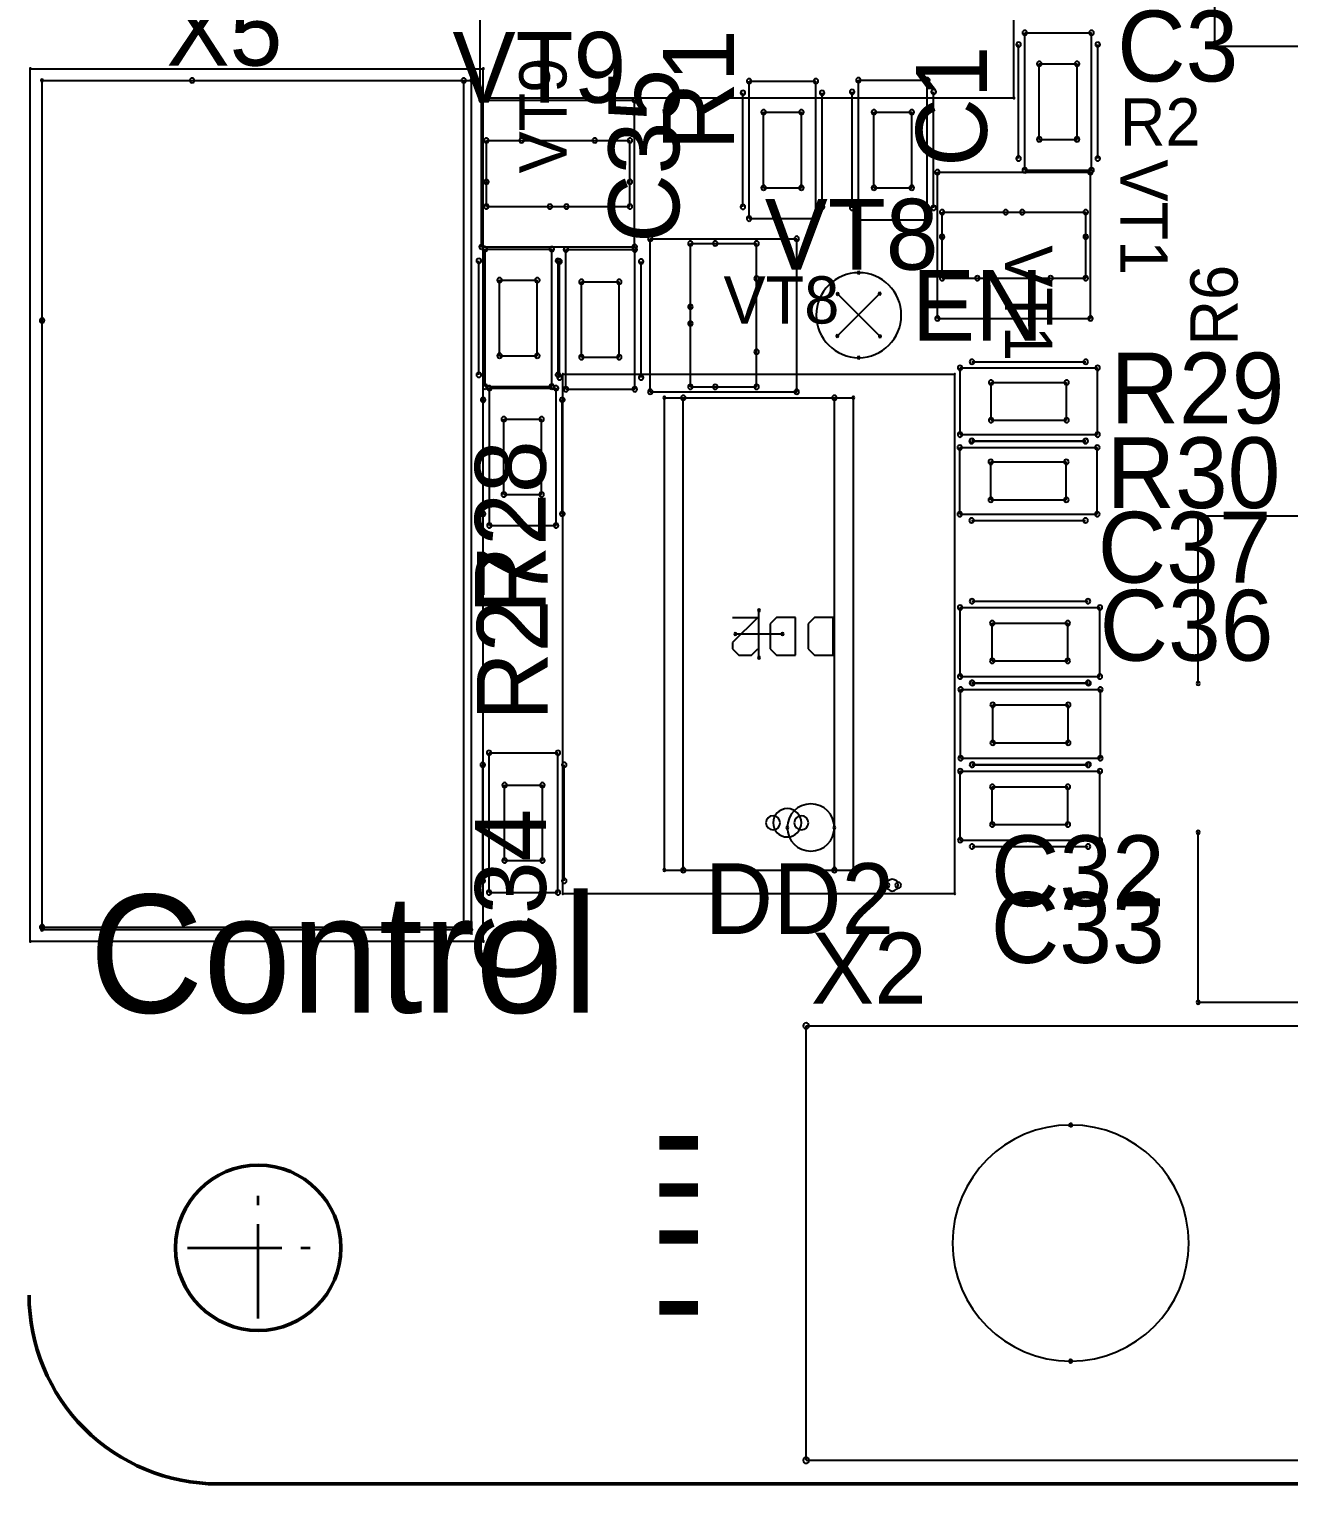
# Model space of a CAD drawing. Extents: x 23089 to 26449, y -1278 to -524.
# Drawn here: x 26041.8 to 26108.5, y -1197.1 to -1120.1 of the extents above; entities that cross this region are included whole.
import ezdxf

# ---------------------------------------------------------------- set-up
doc = ezdxf.new("R2010")
doc.units = 0
doc.header["$MEASUREMENT"] = 0
doc.linetypes.add('CNTR_ECKD_1', pattern=[7.5, 5, -1, 0.5, -1])
doc.layers.get('0').update_dxf_attribs({"linetype": 'CONTINUOUS', "lineweight": 50})
doc.layers.add('CENTER', color=2, linetype='CNTR_ECKD_1', lineweight=35)
for name, color, linetype in [('Mechanical1', 6, 'CONTINUOUS'), ('Mechanical13', 56, 'CONTINUOUS'), ('Mechanical15', 56, 'CONTINUOUS'), ('Mechanical3', 76, 'CONTINUOUS'), ('Mechanical5', 56, 'CONTINUOUS'), ('TopOverlay', 2, 'CONTINUOUS')]:
    doc.layers.add(name, color=color, linetype=linetype)
doc.styles.get("Standard").update_dxf_attribs({"font": 'ec5cdwin.shx'})

msp = doc.modelspace()

# ---------------------------------------------------------------- linework, layer by layer
msp.add_line((26176.819, -1197.116), (26051.819, -1197.116))
msp.add_circle((26053.946, -1184.616), 4.375)
msp.add_arc((26051.819, -1187.116), 10, 180, 270.00091)
at = {"layer": 'CENTER'}
for p, q in [((26053.946, -1188.366), (26053.946, -1180.866)), ((26050.196, -1184.616), (26057.696, -1184.616))]:
    msp.add_line(p, q, dxfattribs=at)
at = {"layer": 'Mechanical1'}
for p, q in [((26084.591, -1136.347), (26086.841, -1134.097)), ((26084.609, -1134.116), (26086.859, -1136.366)), ((26079.052, -1151.241), (26080.385, -1151.241)), ((26080.385, -1151.241), (26079.052, -1152.574)), ((26081.385, -1151.241), (26081.051, -1151.574)), ((26082.384, -1151.241), (26081.385, -1151.241)), ((26082.384, -1153.24), (26082.384, -1151.241)), ((26083.384, -1151.241), (26083.051, -1151.574)), ((26084.384, -1151.241), (26083.384, -1151.241)), ((26084.384, -1153.24), (26084.384, -1151.241)), ((26081.051, -1151.574), (26081.051, -1152.907)), ((26083.051, -1151.574), (26083.051, -1152.907)), ((26079.052, -1152.574), (26079.052, -1152.907)), ((26079.052, -1152.907), (26079.385, -1153.24)), ((26080.052, -1153.24), (26080.385, -1152.907)), ((26081.051, -1152.907), (26081.385, -1153.24)), ((26083.051, -1152.907), (26083.384, -1153.24)), ((26079.385, -1153.24), (26080.052, -1153.24)), ((26081.385, -1153.24), (26082.384, -1153.24)), ((26083.384, -1153.24), (26084.384, -1153.24))]:
    msp.add_line(p, q, dxfattribs=at)
for centre, radius, start, end in [((26085.734, -1132.991), 0.0625, 90, 270), ((26085.734, -1132.991), 0.0625, 270, 90), ((26085.734, -1135.241), 2.25, 90, 270), ((26085.734, -1135.241), 2.25, 270, 90), ((26084.609, -1134.116), 0.0625, 90, 270), ((26084.609, -1134.116), 0.0625, 270, 90), ((26086.841, -1134.097), 0.0625, 90, 270), ((26086.841, -1134.097), 0.0625, 270, 90), ((26084.591, -1136.347), 0.0625, 90, 270), ((26084.591, -1136.347), 0.0625, 270, 90), ((26086.859, -1136.366), 0.0625, 90, 270), ((26086.859, -1136.366), 0.0625, 270, 90), ((26085.734, -1137.491), 0.0625, 90, 270), ((26085.734, -1137.491), 0.0625, 270, 90)]:
    msp.add_arc(centre, radius, start, end, dxfattribs=at)
at = {"layer": 'Mechanical13'}
for p, q in [((26042.509, -1122.816), (26065.234, -1122.816)), ((26042.509, -1167.766), (26042.509, -1122.816)), ((26065.234, -1167.766), (26065.234, -1122.816)), ((26075.446, -1164.616), (26075.446, -1139.616)), ((26075.446, -1139.616), (26085.446, -1139.616)), ((26085.446, -1164.616), (26085.446, -1139.616)), ((26075.446, -1164.616), (26085.446, -1164.616)), ((26042.509, -1167.766), (26065.234, -1167.766))]:
    msp.add_line(p, q, dxfattribs=at)
for centre, radius, start, end in [((26042.509, -1122.816), 0.0625, 90, 270), ((26042.509, -1122.816), 0.0625, 90, 270), ((26042.509, -1122.816), 0.0625, 270, 90), ((26042.509, -1122.816), 0.0625, 270, 90), ((26065.234, -1122.816), 0.0625, 90, 270), ((26065.234, -1122.816), 0.0625, 90, 270), ((26065.234, -1122.816), 0.0625, 270, 90), ((26065.234, -1122.816), 0.0625, 270, 90), ((26075.446, -1139.616), 0.0625, 0, 180), ((26075.446, -1139.616), 0.0625, 0, 180), ((26075.446, -1139.616), 0.0625, 180, 0), ((26075.446, -1139.616), 0.0625, 180, 0), ((26085.446, -1139.616), 0.0625, 0, 180), ((26085.446, -1139.616), 0.0625, 0, 180), ((26085.446, -1139.616), 0.0625, 180, 0), ((26085.446, -1139.616), 0.0625, 180, 0), ((26083.196, -1162.366), 1.25, 0, 180), ((26081.946, -1162.366), 0.0625, 0, 180), ((26081.946, -1162.366), 0.0625, 180, 0), ((26083.196, -1162.366), 1.25, 180, 0), ((26084.446, -1162.366), 0.0625, 0, 180), ((26084.446, -1162.366), 0.0625, 180, 0), ((26075.446, -1164.616), 0.0625, 0, 180), ((26075.446, -1164.616), 0.0625, 0, 180), ((26075.446, -1164.616), 0.0625, 180, 0), ((26075.446, -1164.616), 0.0625, 180, 0), ((26085.446, -1164.616), 0.0625, 0, 180), ((26085.446, -1164.616), 0.0625, 0, 180), ((26085.446, -1164.616), 0.0625, 180, 0), ((26085.446, -1164.616), 0.0625, 180, 0), ((26042.509, -1167.766), 0.0625, 90, 270), ((26042.509, -1167.766), 0.0625, 90, 270), ((26042.509, -1167.766), 0.0625, 270, 90), ((26042.509, -1167.766), 0.0625, 270, 90), ((26065.234, -1167.766), 0.0625, 90, 270), ((26065.234, -1167.766), 0.0625, 90, 270), ((26065.234, -1167.766), 0.0625, 270, 90), ((26065.234, -1167.766), 0.0625, 270, 90)]:
    msp.add_arc(centre, radius, start, end, dxfattribs=at)
at = {"layer": 'Mechanical15'}
for p, q in [((26065.696, -1123.741), (26065.696, -1095.491)), ((26093.946, -1123.741), (26093.946, -1095.491)), ((26041.884, -1122.191), (26065.859, -1122.191)), ((26041.884, -1168.391), (26041.884, -1122.191)), ((26065.859, -1168.391), (26065.859, -1122.191)), ((26065.696, -1123.741), (26093.946, -1123.741)), ((26070.071, -1165.866), (26070.071, -1138.366)), ((26070.071, -1138.366), (26090.821, -1138.366)), ((26090.821, -1165.866), (26090.821, -1138.366)), ((26080.446, -1153.366), (26080.446, -1150.866)), ((26079.196, -1152.116), (26081.696, -1152.116)), ((26070.071, -1165.866), (26090.821, -1165.866)), ((26041.884, -1168.391), (26065.859, -1168.391))]:
    msp.add_line(p, q, dxfattribs=at)
for centre, radius, start, end in [((26041.884, -1122.191), 0.0312, 90, 270), ((26041.884, -1122.191), 0.0312, 90, 270), ((26041.884, -1122.191), 0.0312, 270, 90), ((26041.884, -1122.191), 0.0312, 270, 90), ((26065.859, -1122.191), 0.0312, 90, 270), ((26065.859, -1122.191), 0.0312, 90, 270), ((26065.859, -1122.191), 0.0312, 270, 90), ((26065.859, -1122.191), 0.0312, 270, 90), ((26065.696, -1123.741), 0.0312, 0, 180), ((26065.696, -1123.741), 0.0312, 0, 180), ((26093.946, -1123.741), 0.0312, 0, 180), ((26093.946, -1123.741), 0.0312, 0, 180), ((26065.696, -1123.741), 0.0312, 180, 0), ((26065.696, -1123.741), 0.0312, 180, 0), ((26093.946, -1123.741), 0.0312, 180, 0), ((26093.946, -1123.741), 0.0312, 180, 0), ((26070.071, -1138.366), 0.0312, 0, 180), ((26070.071, -1138.366), 0.0312, 0, 180), ((26090.821, -1138.366), 0.0312, 0, 180), ((26090.821, -1138.366), 0.0312, 0, 180), ((26070.071, -1138.366), 0.0312, 180, 0), ((26070.071, -1138.366), 0.0312, 180, 0), ((26090.821, -1138.366), 0.0312, 180, 0), ((26090.821, -1138.366), 0.0312, 180, 0), ((26080.446, -1150.866), 0.0625, 0, 180), ((26080.446, -1150.866), 0.0625, 180, 0), ((26079.196, -1152.116), 0.0625, 0, 180), ((26079.196, -1152.116), 0.0625, 180, 0), ((26081.696, -1152.116), 0.0625, 0, 180), ((26081.696, -1152.116), 0.0625, 180, 0), ((26080.446, -1153.366), 0.0625, 0, 180), ((26080.446, -1153.366), 0.0625, 180, 0), ((26070.071, -1165.866), 0.0312, 0, 180), ((26070.071, -1165.866), 0.0312, 0, 180), ((26070.071, -1165.866), 0.0312, 180, 0), ((26070.071, -1165.866), 0.0312, 180, 0), ((26090.821, -1165.866), 0.0312, 0, 180), ((26090.821, -1165.866), 0.0312, 0, 180), ((26090.821, -1165.866), 0.0312, 180, 0), ((26090.821, -1165.866), 0.0312, 180, 0), ((26041.884, -1168.391), 0.0312, 90, 270), ((26041.884, -1168.391), 0.0312, 90, 270), ((26041.884, -1168.391), 0.0312, 270, 90), ((26041.884, -1168.391), 0.0312, 270, 90), ((26065.859, -1168.391), 0.0312, 90, 270), ((26065.859, -1168.391), 0.0312, 90, 270), ((26065.859, -1168.391), 0.0312, 270, 90), ((26065.859, -1168.391), 0.0312, 270, 90)]:
    msp.add_arc(centre, radius, start, end, dxfattribs=at)
at = {"layer": 'Mechanical3'}
for p, q in [((26095.286, -1125.932), (26095.286, -1121.932)), ((26095.286, -1121.932), (26097.286, -1121.932)), ((26097.286, -1125.932), (26097.286, -1121.932)), ((26080.696, -1128.491), (26080.696, -1124.491)), ((26080.696, -1124.491), (26082.696, -1124.491)), ((26082.696, -1128.491), (26082.696, -1124.491)), ((26086.538, -1124.491), (26088.538, -1124.491)), ((26086.538, -1128.491), (26086.538, -1124.491)), ((26088.538, -1128.491), (26088.538, -1124.491)), ((26066.021, -1129.491), (26066.021, -1125.991)), ((26066.021, -1125.991), (26073.621, -1125.991)), ((26073.621, -1129.491), (26073.621, -1125.991)), ((26095.286, -1125.932), (26097.286, -1125.932)), ((26080.696, -1128.491), (26082.696, -1128.491)), ((26086.538, -1128.491), (26088.538, -1128.491)), ((26066.021, -1129.491), (26073.621, -1129.491)), ((26090.146, -1133.288), (26090.146, -1129.788)), ((26090.146, -1129.788), (26097.746, -1129.788)), ((26097.746, -1133.288), (26097.746, -1129.788)), ((26076.821, -1131.441), (26080.321, -1131.441)), ((26076.821, -1139.041), (26076.821, -1131.441)), ((26080.321, -1139.041), (26080.321, -1131.441)), ((26066.718, -1137.386), (26066.718, -1133.386)), ((26066.718, -1133.386), (26068.718, -1133.386)), ((26068.718, -1137.386), (26068.718, -1133.386)), ((26071.053, -1133.469), (26073.053, -1133.469)), ((26071.053, -1137.469), (26071.053, -1133.469)), ((26073.053, -1137.469), (26073.053, -1133.469)), ((26090.146, -1133.288), (26097.746, -1133.288)), ((26066.718, -1137.386), (26068.718, -1137.386)), ((26071.053, -1137.469), (26073.053, -1137.469)), ((26076.821, -1139.041), (26080.321, -1139.041)), ((26092.735, -1140.802), (26092.735, -1138.802)), ((26092.735, -1138.802), (26096.735, -1138.802)), ((26096.735, -1140.802), (26096.735, -1138.802)), ((26066.946, -1144.741), (26066.946, -1140.741)), ((26066.946, -1140.741), (26068.946, -1140.741)), ((26068.946, -1144.741), (26068.946, -1140.741)), ((26092.735, -1140.802), (26096.735, -1140.802)), ((26092.719, -1145.013), (26092.719, -1143.013)), ((26092.719, -1143.013), (26096.719, -1143.013)), ((26096.719, -1145.013), (26096.719, -1143.013)), ((26066.946, -1144.741), (26068.946, -1144.741)), ((26092.719, -1145.013), (26096.719, -1145.013)), ((26092.795, -1151.547), (26096.795, -1151.547)), ((26092.795, -1153.547), (26092.795, -1151.547)), ((26096.795, -1153.547), (26096.795, -1151.547)), ((26092.795, -1153.547), (26096.795, -1153.547)), ((26092.821, -1155.878), (26096.821, -1155.878)), ((26092.821, -1157.878), (26092.821, -1155.878)), ((26096.821, -1157.878), (26096.821, -1155.878)), ((26092.821, -1157.878), (26096.821, -1157.878)), ((26066.988, -1160.116), (26068.988, -1160.116)), ((26066.988, -1164.116), (26066.988, -1160.116)), ((26068.988, -1164.116), (26068.988, -1160.116)), ((26092.8, -1162.211), (26092.8, -1160.211)), ((26092.8, -1160.211), (26096.8, -1160.211)), ((26096.8, -1162.211), (26096.8, -1160.211)), ((26092.8, -1162.211), (26096.8, -1162.211)), ((26066.988, -1164.116), (26068.988, -1164.116))]:
    msp.add_line(p, q, dxfattribs=at)
for centre, start, end in [((26095.286, -1121.932), 90, 270), ((26095.286, -1121.932), 90, 270), ((26095.286, -1121.932), 270, 90), ((26095.286, -1121.932), 270, 90), ((26097.286, -1121.932), 90, 270), ((26097.286, -1121.932), 90, 270), ((26097.286, -1121.932), 270, 90), ((26097.286, -1121.932), 270, 90), ((26080.696, -1124.491), 90, 270), ((26080.696, -1124.491), 90, 270), ((26080.696, -1124.491), 270, 90), ((26080.696, -1124.491), 270, 90), ((26082.696, -1124.491), 90, 270), ((26082.696, -1124.491), 90, 270), ((26082.696, -1124.491), 270, 90), ((26082.696, -1124.491), 270, 90), ((26086.538, -1124.491), 90, 270), ((26086.538, -1124.491), 90, 270), ((26086.538, -1124.491), 270, 90), ((26086.538, -1124.491), 270, 90), ((26088.538, -1124.491), 90, 270), ((26088.538, -1124.491), 90, 270), ((26088.538, -1124.491), 270, 90), ((26088.538, -1124.491), 270, 90), ((26066.021, -1125.991), 90, 270), ((26066.021, -1125.991), 90, 270), ((26066.021, -1125.991), 270, 90), ((26066.021, -1125.991), 270, 90), ((26073.621, -1125.991), 90, 270), ((26073.621, -1125.991), 90, 270), ((26073.621, -1125.991), 270, 90), ((26073.621, -1125.991), 270, 90), ((26095.286, -1125.932), 90, 270), ((26095.286, -1125.932), 90, 270), ((26095.286, -1125.932), 270, 90), ((26095.286, -1125.932), 270, 90), ((26097.286, -1125.932), 90, 270), ((26097.286, -1125.932), 90, 270), ((26097.286, -1125.932), 270, 90), ((26097.286, -1125.932), 270, 90), ((26080.696, -1128.491), 90, 270), ((26080.696, -1128.491), 90, 270), ((26080.696, -1128.491), 270, 90), ((26080.696, -1128.491), 270, 90), ((26082.696, -1128.491), 90, 270), ((26082.696, -1128.491), 90, 270), ((26082.696, -1128.491), 270, 90), ((26082.696, -1128.491), 270, 90), ((26086.538, -1128.491), 90, 270), ((26086.538, -1128.491), 90, 270), ((26086.538, -1128.491), 270, 90), ((26086.538, -1128.491), 270, 90), ((26088.538, -1128.491), 90, 270), ((26088.538, -1128.491), 90, 270), ((26088.538, -1128.491), 270, 90), ((26088.538, -1128.491), 270, 90), ((26066.021, -1129.491), 90, 270), ((26066.021, -1129.491), 90, 270), ((26066.021, -1129.491), 270, 90), ((26066.021, -1129.491), 270, 90), ((26073.621, -1129.491), 90, 270), ((26073.621, -1129.491), 90, 270), ((26073.621, -1129.491), 270, 90), ((26073.621, -1129.491), 270, 90), ((26090.146, -1129.788), 90, 270), ((26090.146, -1129.788), 90, 270), ((26090.146, -1129.788), 270, 90), ((26090.146, -1129.788), 270, 90), ((26097.746, -1129.788), 90, 270), ((26097.746, -1129.788), 90, 270), ((26097.746, -1129.788), 270, 90), ((26097.746, -1129.788), 270, 90), ((26076.821, -1131.441), 0, 180), ((26076.821, -1131.441), 0, 180), ((26080.321, -1131.441), 0, 180), ((26080.321, -1131.441), 0, 180), ((26076.821, -1131.441), 180, 0), ((26076.821, -1131.441), 180, 0), ((26080.321, -1131.441), 180, 0), ((26080.321, -1131.441), 180, 0), ((26066.718, -1133.386), 90, 270), ((26066.718, -1133.386), 90, 270), ((26066.718, -1133.386), 270, 90), ((26066.718, -1133.386), 270, 90), ((26068.718, -1133.386), 90, 270), ((26068.718, -1133.386), 90, 270), ((26068.718, -1133.386), 270, 90), ((26068.718, -1133.386), 270, 90), ((26071.053, -1133.469), 90, 270), ((26071.053, -1133.469), 90, 270), ((26071.053, -1133.469), 270, 90), ((26071.053, -1133.469), 270, 90), ((26073.053, -1133.469), 90, 270), ((26073.053, -1133.469), 90, 270), ((26073.053, -1133.469), 270, 90), ((26073.053, -1133.469), 270, 90), ((26090.146, -1133.288), 90, 270), ((26090.146, -1133.288), 90, 270), ((26090.146, -1133.288), 270, 90), ((26090.146, -1133.288), 270, 90), ((26097.746, -1133.288), 90, 270), ((26097.746, -1133.288), 90, 270), ((26097.746, -1133.288), 270, 90), ((26097.746, -1133.288), 270, 90), ((26066.718, -1137.386), 90, 270), ((26066.718, -1137.386), 90, 270), ((26066.718, -1137.386), 270, 90), ((26066.718, -1137.386), 270, 90), ((26068.718, -1137.386), 90, 270), ((26068.718, -1137.386), 90, 270), ((26068.718, -1137.386), 270, 90), ((26068.718, -1137.386), 270, 90), ((26071.053, -1137.469), 90, 270), ((26071.053, -1137.469), 90, 270), ((26071.053, -1137.469), 270, 90), ((26071.053, -1137.469), 270, 90), ((26073.053, -1137.469), 90, 270), ((26073.053, -1137.469), 90, 270), ((26073.053, -1137.469), 270, 90), ((26073.053, -1137.469), 270, 90), ((26076.821, -1139.041), 0, 180), ((26076.821, -1139.041), 0, 180), ((26076.821, -1139.041), 180, 0), ((26076.821, -1139.041), 180, 0), ((26080.321, -1139.041), 0, 180), ((26080.321, -1139.041), 0, 180), ((26080.321, -1139.041), 180, 0), ((26080.321, -1139.041), 180, 0), ((26092.735, -1138.802), 0, 180), ((26092.735, -1138.802), 0, 180), ((26092.735, -1138.802), 180, 0), ((26092.735, -1138.802), 180, 0), ((26096.735, -1138.802), 0, 180), ((26096.735, -1138.802), 0, 180), ((26096.735, -1138.802), 180, 0), ((26096.735, -1138.802), 180, 0), ((26066.946, -1140.741), 90, 270), ((26066.946, -1140.741), 90, 270), ((26066.946, -1140.741), 270, 90), ((26066.946, -1140.741), 270, 90), ((26068.946, -1140.741), 90, 270), ((26068.946, -1140.741), 90, 270), ((26068.946, -1140.741), 270, 90), ((26068.946, -1140.741), 270, 90), ((26092.735, -1140.802), 0, 180), ((26092.735, -1140.802), 0, 180), ((26092.735, -1140.802), 180, 0), ((26092.735, -1140.802), 180, 0), ((26096.735, -1140.802), 0, 180), ((26096.735, -1140.802), 0, 180), ((26096.735, -1140.802), 180, 0), ((26096.735, -1140.802), 180, 0), ((26092.719, -1143.013), 0, 180), ((26092.719, -1143.013), 0, 180), ((26096.719, -1143.013), 0, 180), ((26096.719, -1143.013), 0, 180), ((26092.719, -1143.013), 180, 0), ((26092.719, -1143.013), 180, 0), ((26096.719, -1143.013), 180, 0), ((26096.719, -1143.013), 180, 0), ((26066.946, -1144.741), 90, 270), ((26066.946, -1144.741), 90, 270), ((26066.946, -1144.741), 270, 90), ((26066.946, -1144.741), 270, 90), ((26068.946, -1144.741), 90, 270), ((26068.946, -1144.741), 90, 270), ((26068.946, -1144.741), 270, 90), ((26068.946, -1144.741), 270, 90), ((26092.719, -1145.013), 0, 180), ((26092.719, -1145.013), 0, 180), ((26092.719, -1145.013), 180, 0), ((26092.719, -1145.013), 180, 0), ((26096.719, -1145.013), 0, 180), ((26096.719, -1145.013), 0, 180), ((26096.719, -1145.013), 180, 0), ((26096.719, -1145.013), 180, 0), ((26092.795, -1151.547), 0, 180), ((26092.795, -1151.547), 0, 180), ((26096.795, -1151.547), 0, 180), ((26096.795, -1151.547), 0, 180), ((26092.795, -1151.547), 180, 0), ((26092.795, -1151.547), 180, 0), ((26096.795, -1151.547), 180, 0), ((26096.795, -1151.547), 180, 0), ((26092.795, -1153.547), 0, 180), ((26092.795, -1153.547), 0, 180), ((26092.795, -1153.547), 180, 0), ((26092.795, -1153.547), 180, 0), ((26096.795, -1153.547), 0, 180), ((26096.795, -1153.547), 0, 180), ((26096.795, -1153.547), 180, 0), ((26096.795, -1153.547), 180, 0), ((26092.821, -1155.878), 0, 180), ((26092.821, -1155.878), 0, 180), ((26092.821, -1155.878), 180, 0), ((26092.821, -1155.878), 180, 0), ((26096.821, -1155.878), 0, 180), ((26096.821, -1155.878), 0, 180), ((26096.821, -1155.878), 180, 0), ((26096.821, -1155.878), 180, 0), ((26092.821, -1157.878), 0, 180), ((26092.821, -1157.878), 0, 180), ((26092.821, -1157.878), 180, 0), ((26092.821, -1157.878), 180, 0), ((26096.821, -1157.878), 0, 180), ((26096.821, -1157.878), 0, 180), ((26096.821, -1157.878), 180, 0), ((26096.821, -1157.878), 180, 0), ((26066.988, -1160.116), 90, 270), ((26066.988, -1160.116), 90, 270), ((26066.988, -1160.116), 270, 90), ((26066.988, -1160.116), 270, 90), ((26068.988, -1160.116), 90, 270), ((26068.988, -1160.116), 90, 270), ((26068.988, -1160.116), 270, 90), ((26068.988, -1160.116), 270, 90), ((26092.8, -1160.211), 0, 180), ((26092.8, -1160.211), 0, 180), ((26092.8, -1160.211), 180, 0), ((26092.8, -1160.211), 180, 0), ((26096.8, -1160.211), 0, 180), ((26096.8, -1160.211), 0, 180), ((26096.8, -1160.211), 180, 0), ((26096.8, -1160.211), 180, 0), ((26092.8, -1162.211), 0, 180), ((26092.8, -1162.211), 0, 180), ((26092.8, -1162.211), 180, 0), ((26092.8, -1162.211), 180, 0), ((26096.8, -1162.211), 0, 180), ((26096.8, -1162.211), 0, 180), ((26096.8, -1162.211), 180, 0), ((26096.8, -1162.211), 180, 0), ((26066.988, -1164.116), 90, 270), ((26066.988, -1164.116), 90, 270), ((26066.988, -1164.116), 270, 90), ((26066.988, -1164.116), 270, 90), ((26068.988, -1164.116), 90, 270), ((26068.988, -1164.116), 90, 270), ((26068.988, -1164.116), 270, 90), ((26068.988, -1164.116), 270, 90)]:
    msp.add_arc(centre, 0.125, start, end, dxfattribs=at)
at = {"layer": 'Mechanical5'}
for p, q in [((26104.571, -1120.998), (26104.571, -1108.233)), ((26094.521, -1127.572), (26094.521, -1120.292)), ((26094.521, -1120.292), (26098.051, -1120.292)), ((26098.051, -1127.572), (26098.051, -1120.292)), ((26104.571, -1120.998), (26114.321, -1120.998)), ((26079.931, -1130.131), (26079.931, -1122.851)), ((26079.931, -1122.851), (26083.461, -1122.851)), ((26083.461, -1130.131), (26083.461, -1122.851)), ((26085.715, -1122.793), (26089.361, -1122.793)), ((26085.715, -1130.188), (26085.715, -1122.793)), ((26089.361, -1130.188), (26089.361, -1122.793)), ((26065.771, -1131.616), (26065.771, -1123.866)), ((26065.771, -1123.866), (26073.871, -1123.866)), ((26073.871, -1131.616), (26073.871, -1123.866)), ((26094.521, -1127.572), (26098.051, -1127.572)), ((26089.896, -1135.413), (26089.896, -1127.663)), ((26089.896, -1127.663), (26097.996, -1127.663)), ((26097.996, -1135.413), (26097.996, -1127.663)), ((26079.931, -1130.131), (26083.461, -1130.131)), ((26085.715, -1130.188), (26089.361, -1130.188)), ((26074.696, -1131.191), (26082.446, -1131.191)), ((26074.696, -1139.291), (26074.696, -1131.191)), ((26082.446, -1139.291), (26082.446, -1131.191)), ((26065.771, -1131.616), (26073.871, -1131.616)), ((26065.953, -1139.026), (26065.953, -1131.746)), ((26065.953, -1131.746), (26069.484, -1131.746)), ((26069.484, -1139.026), (26069.484, -1131.746)), ((26070.23, -1131.771), (26073.876, -1131.771)), ((26070.23, -1139.167), (26070.23, -1131.771)), ((26073.876, -1139.167), (26073.876, -1131.771)), ((26089.896, -1135.413), (26097.996, -1135.413)), ((26091.095, -1141.567), (26091.095, -1138.037)), ((26091.095, -1138.037), (26098.375, -1138.037)), ((26098.375, -1141.567), (26098.375, -1138.037)), ((26065.953, -1139.026), (26069.484, -1139.026)), ((26066.181, -1146.381), (26066.181, -1139.101)), ((26066.181, -1139.101), (26069.711, -1139.101)), ((26069.711, -1146.381), (26069.711, -1139.101)), ((26070.23, -1139.167), (26073.876, -1139.167)), ((26074.696, -1139.291), (26082.446, -1139.291)), ((26091.095, -1141.567), (26098.375, -1141.567)), ((26091.079, -1145.778), (26091.079, -1142.248)), ((26091.079, -1142.248), (26098.359, -1142.248)), ((26098.359, -1145.778), (26098.359, -1142.248)), ((26091.079, -1145.778), (26098.359, -1145.778)), ((26066.181, -1146.381), (26069.711, -1146.381)), ((26091.098, -1150.724), (26098.493, -1150.724)), ((26091.098, -1154.37), (26091.098, -1150.724)), ((26098.493, -1154.37), (26098.493, -1150.724)), ((26091.098, -1154.37), (26098.493, -1154.37)), ((26091.123, -1155.055), (26098.519, -1155.055)), ((26091.123, -1158.701), (26091.123, -1155.055)), ((26098.519, -1158.701), (26098.519, -1155.055)), ((26066.165, -1158.418), (26069.81, -1158.418)), ((26066.165, -1165.813), (26066.165, -1158.418)), ((26069.81, -1165.813), (26069.81, -1158.418)), ((26091.123, -1158.701), (26098.519, -1158.701)), ((26091.102, -1163.033), (26091.102, -1159.388)), ((26091.102, -1159.388), (26098.498, -1159.388)), ((26098.498, -1163.033), (26098.498, -1159.388)), ((26091.102, -1163.033), (26098.498, -1163.033)), ((26066.165, -1165.813), (26069.81, -1165.813))]:
    msp.add_line(p, q, dxfattribs=at)
for centre, start, end in [((26094.521, -1120.292), 90, 270), ((26094.521, -1120.292), 90, 270), ((26094.521, -1120.292), 270, 90), ((26094.521, -1120.292), 270, 90), ((26098.051, -1120.292), 90, 270), ((26098.051, -1120.292), 90, 270), ((26098.051, -1120.292), 270, 90), ((26098.051, -1120.292), 270, 90), ((26104.571, -1120.998), 90, 270), ((26104.571, -1120.998), 90, 270), ((26104.571, -1120.998), 270, 90), ((26104.571, -1120.998), 270, 90), ((26079.931, -1122.851), 90, 270), ((26079.931, -1122.851), 90, 270), ((26079.931, -1122.851), 270, 90), ((26079.931, -1122.851), 270, 90), ((26083.461, -1122.851), 90, 270), ((26083.461, -1122.851), 90, 270), ((26083.461, -1122.851), 270, 90), ((26083.461, -1122.851), 270, 90), ((26085.715, -1122.793), 90, 270), ((26085.715, -1122.793), 90, 270), ((26085.715, -1122.793), 270, 90), ((26085.715, -1122.793), 270, 90), ((26089.361, -1122.793), 90, 270), ((26089.361, -1122.793), 90, 270), ((26089.361, -1122.793), 270, 90), ((26089.361, -1122.793), 270, 90), ((26065.771, -1123.866), 90, 270), ((26065.771, -1123.866), 90, 270), ((26065.771, -1123.866), 270, 90), ((26065.771, -1123.866), 270, 90), ((26073.871, -1123.866), 90, 270), ((26073.871, -1123.866), 90, 270), ((26073.871, -1123.866), 270, 90), ((26073.871, -1123.866), 270, 90), ((26089.896, -1127.663), 90, 270), ((26089.896, -1127.663), 90, 270), ((26089.896, -1127.663), 270, 90), ((26089.896, -1127.663), 270, 90), ((26094.521, -1127.572), 90, 270), ((26094.521, -1127.572), 90, 270), ((26094.521, -1127.572), 270, 90), ((26094.521, -1127.572), 270, 90), ((26097.996, -1127.663), 90, 270), ((26097.996, -1127.663), 90, 270), ((26098.051, -1127.572), 90, 270), ((26098.051, -1127.572), 90, 270), ((26097.996, -1127.663), 270, 90), ((26097.996, -1127.663), 270, 90), ((26098.051, -1127.572), 270, 90), ((26098.051, -1127.572), 270, 90), ((26079.931, -1130.131), 90, 270), ((26079.931, -1130.131), 90, 270), ((26079.931, -1130.131), 270, 90), ((26079.931, -1130.131), 270, 90), ((26083.461, -1130.131), 90, 270), ((26083.461, -1130.131), 90, 270), ((26083.461, -1130.131), 270, 90), ((26083.461, -1130.131), 270, 90), ((26085.715, -1130.188), 90, 270), ((26085.715, -1130.188), 90, 270), ((26085.715, -1130.188), 270, 90), ((26085.715, -1130.188), 270, 90), ((26089.361, -1130.188), 90, 270), ((26089.361, -1130.188), 90, 270), ((26089.361, -1130.188), 270, 90), ((26089.361, -1130.188), 270, 90), ((26074.696, -1131.191), 0, 180), ((26074.696, -1131.191), 0, 180), ((26074.696, -1131.191), 180, 0), ((26074.696, -1131.191), 180, 0), ((26082.446, -1131.191), 0, 180), ((26082.446, -1131.191), 0, 180), ((26082.446, -1131.191), 180, 0), ((26082.446, -1131.191), 180, 0), ((26065.771, -1131.616), 90, 270), ((26065.771, -1131.616), 90, 270), ((26065.771, -1131.616), 270, 90), ((26065.771, -1131.616), 270, 90), ((26065.953, -1131.746), 90, 270), ((26065.953, -1131.746), 90, 270), ((26065.953, -1131.746), 270, 90), ((26065.953, -1131.746), 270, 90), ((26069.484, -1131.746), 90, 270), ((26069.484, -1131.746), 90, 270), ((26069.484, -1131.746), 270, 90), ((26069.484, -1131.746), 270, 90), ((26070.23, -1131.771), 90, 270), ((26070.23, -1131.771), 90, 270), ((26070.23, -1131.771), 270, 90), ((26070.23, -1131.771), 270, 90), ((26073.871, -1131.616), 90, 270), ((26073.871, -1131.616), 90, 270), ((26073.876, -1131.771), 90, 270), ((26073.876, -1131.771), 90, 270), ((26073.871, -1131.616), 270, 90), ((26073.871, -1131.616), 270, 90), ((26073.876, -1131.771), 270, 90), ((26073.876, -1131.771), 270, 90), ((26089.896, -1135.413), 90, 270), ((26089.896, -1135.413), 90, 270), ((26089.896, -1135.413), 270, 90), ((26089.896, -1135.413), 270, 90), ((26097.996, -1135.413), 90, 270), ((26097.996, -1135.413), 90, 270), ((26097.996, -1135.413), 270, 90), ((26097.996, -1135.413), 270, 90), ((26091.095, -1138.037), 0, 180), ((26091.095, -1138.037), 0, 180), ((26091.095, -1138.037), 180, 0), ((26091.095, -1138.037), 180, 0), ((26098.375, -1138.037), 0, 180), ((26098.375, -1138.037), 0, 180), ((26098.375, -1138.037), 180, 0), ((26098.375, -1138.037), 180, 0), ((26065.953, -1139.026), 90, 270), ((26065.953, -1139.026), 90, 270), ((26065.953, -1139.026), 270, 90), ((26065.953, -1139.026), 270, 90), ((26066.181, -1139.101), 90, 270), ((26066.181, -1139.101), 90, 270), ((26066.181, -1139.101), 270, 90), ((26066.181, -1139.101), 270, 90), ((26069.484, -1139.026), 90, 270), ((26069.484, -1139.026), 90, 270), ((26069.484, -1139.026), 270, 90), ((26069.484, -1139.026), 270, 90), ((26069.711, -1139.101), 90, 270), ((26069.711, -1139.101), 90, 270), ((26069.711, -1139.101), 270, 90), ((26069.711, -1139.101), 270, 90), ((26070.23, -1139.167), 90, 270), ((26070.23, -1139.167), 90, 270), ((26070.23, -1139.167), 270, 90), ((26070.23, -1139.167), 270, 90), ((26073.876, -1139.167), 90, 270), ((26073.876, -1139.167), 90, 270), ((26073.876, -1139.167), 270, 90), ((26073.876, -1139.167), 270, 90), ((26074.696, -1139.291), 0, 180), ((26074.696, -1139.291), 0, 180), ((26074.696, -1139.291), 180, 0), ((26074.696, -1139.291), 180, 0), ((26082.446, -1139.291), 0, 180), ((26082.446, -1139.291), 0, 180), ((26082.446, -1139.291), 180, 0), ((26082.446, -1139.291), 180, 0), ((26091.079, -1142.248), 0, 180), ((26091.079, -1142.248), 0, 180), ((26091.095, -1141.567), 0, 180), ((26091.095, -1141.567), 0, 180), ((26091.095, -1141.567), 180, 0), ((26091.095, -1141.567), 180, 0), ((26098.359, -1142.248), 0, 180), ((26098.359, -1142.248), 0, 180), ((26098.375, -1141.567), 0, 180), ((26098.375, -1141.567), 0, 180), ((26098.375, -1141.567), 180, 0), ((26098.375, -1141.567), 180, 0), ((26091.079, -1142.248), 180, 0), ((26091.079, -1142.248), 180, 0), ((26098.359, -1142.248), 180, 0), ((26098.359, -1142.248), 180, 0), ((26091.079, -1145.778), 0, 180), ((26091.079, -1145.778), 0, 180), ((26091.079, -1145.778), 180, 0), ((26091.079, -1145.778), 180, 0), ((26098.359, -1145.778), 0, 180), ((26098.359, -1145.778), 0, 180), ((26098.359, -1145.778), 180, 0), ((26098.359, -1145.778), 180, 0), ((26066.181, -1146.381), 90, 270), ((26066.181, -1146.381), 90, 270), ((26066.181, -1146.381), 270, 90), ((26066.181, -1146.381), 270, 90), ((26069.711, -1146.381), 90, 270), ((26069.711, -1146.381), 90, 270), ((26069.711, -1146.381), 270, 90), ((26069.711, -1146.381), 270, 90), ((26091.098, -1150.724), 0, 180), ((26091.098, -1150.724), 0, 180), ((26098.493, -1150.724), 0, 180), ((26098.493, -1150.724), 0, 180), ((26091.098, -1150.724), 180, 0), ((26091.098, -1150.724), 180, 0), ((26098.493, -1150.724), 180, 0), ((26098.493, -1150.724), 180, 0), ((26091.098, -1154.37), 0, 180), ((26091.098, -1154.37), 0, 180), ((26091.098, -1154.37), 180, 0), ((26091.098, -1154.37), 180, 0), ((26098.493, -1154.37), 0, 180), ((26098.493, -1154.37), 0, 180), ((26098.493, -1154.37), 180, 0), ((26098.493, -1154.37), 180, 0), ((26091.123, -1155.055), 0, 180), ((26091.123, -1155.055), 0, 180), ((26091.123, -1155.055), 180, 0), ((26091.123, -1155.055), 180, 0), ((26098.519, -1155.055), 0, 180), ((26098.519, -1155.055), 0, 180), ((26098.519, -1155.055), 180, 0), ((26098.519, -1155.055), 180, 0), ((26066.165, -1158.418), 90, 270), ((26066.165, -1158.418), 90, 270), ((26066.165, -1158.418), 270, 90), ((26066.165, -1158.418), 270, 90), ((26069.81, -1158.418), 90, 270), ((26069.81, -1158.418), 90, 270), ((26069.81, -1158.418), 270, 90), ((26069.81, -1158.418), 270, 90), ((26091.123, -1158.701), 0, 180), ((26091.123, -1158.701), 0, 180), ((26091.123, -1158.701), 180, 0), ((26091.123, -1158.701), 180, 0), ((26098.519, -1158.701), 0, 180), ((26098.519, -1158.701), 0, 180), ((26098.519, -1158.701), 180, 0), ((26098.519, -1158.701), 180, 0), ((26091.102, -1159.388), 0, 180), ((26091.102, -1159.388), 0, 180), ((26091.102, -1159.388), 180, 0), ((26091.102, -1159.388), 180, 0), ((26098.498, -1159.388), 0, 180), ((26098.498, -1159.388), 0, 180), ((26098.498, -1159.388), 180, 0), ((26098.498, -1159.388), 180, 0), ((26091.102, -1163.033), 0, 180), ((26091.102, -1163.033), 0, 180), ((26098.498, -1163.033), 0, 180), ((26098.498, -1163.033), 0, 180), ((26091.102, -1163.033), 180, 0), ((26091.102, -1163.033), 180, 0), ((26098.498, -1163.033), 180, 0), ((26098.498, -1163.033), 180, 0), ((26066.165, -1165.813), 90, 270), ((26066.165, -1165.813), 90, 270), ((26066.165, -1165.813), 270, 90), ((26066.165, -1165.813), 270, 90), ((26069.81, -1165.813), 90, 270), ((26069.81, -1165.813), 90, 270), ((26069.81, -1165.813), 270, 90), ((26069.81, -1165.813), 270, 90)]:
    msp.add_arc(centre, 0.125, start, end, dxfattribs=at)
at = {"layer": 'TopOverlay'}
for p, q in [((26094.19, -1126.947), (26094.19, -1120.917)), ((26098.381, -1126.947), (26098.381, -1120.917)), ((26050.446, -1122.816), (26064.821, -1122.816)), ((26064.821, -1167.641), (26064.821, -1122.816)), ((26079.601, -1129.506), (26079.601, -1123.476)), ((26083.792, -1129.506), (26083.792, -1123.476)), ((26085.379, -1129.563), (26085.379, -1123.418)), ((26089.697, -1129.563), (26089.697, -1123.418)), ((26066.021, -1128.178), (26066.021, -1125.991)), ((26066.021, -1125.991), (26067.884, -1125.991)), ((26071.759, -1125.991), (26073.621, -1125.991)), ((26073.621, -1128.178), (26073.621, -1125.991)), ((26069.384, -1129.491), (26070.259, -1129.491)), ((26093.509, -1129.788), (26094.384, -1129.788)), ((26090.146, -1133.288), (26090.146, -1131.101)), ((26097.746, -1133.288), (26097.746, -1131.101)), ((26078.134, -1131.441), (26080.321, -1131.441)), ((26080.321, -1133.303), (26080.321, -1131.441)), ((26065.623, -1138.401), (26065.623, -1132.371)), ((26069.814, -1138.401), (26069.814, -1132.371)), ((26069.894, -1138.542), (26069.894, -1132.396)), ((26074.212, -1138.542), (26074.212, -1132.396)), ((26090.146, -1133.288), (26092.009, -1133.288)), ((26095.884, -1133.288), (26097.746, -1133.288)), ((26076.821, -1135.678), (26076.821, -1134.803)), ((26042.509, -1167.641), (26042.509, -1135.516)), ((26080.321, -1139.041), (26080.321, -1137.178)), ((26091.72, -1137.706), (26097.75, -1137.706)), ((26078.134, -1139.041), (26080.321, -1139.041)), ((26065.851, -1145.756), (26065.851, -1139.726)), ((26070.042, -1145.756), (26070.042, -1139.726)), ((26076.446, -1164.616), (26076.446, -1139.616)), ((26076.446, -1139.616), (26084.446, -1139.616)), ((26084.446, -1164.616), (26084.446, -1139.616)), ((26091.704, -1141.918), (26097.734, -1141.918)), ((26091.72, -1141.897), (26097.75, -1141.897)), ((26103.696, -1154.744), (26103.696, -1145.869)), ((26103.696, -1145.869), (26128.009, -1145.869)), ((26091.704, -1146.109), (26097.734, -1146.109)), ((26091.723, -1150.388), (26097.868, -1150.388)), ((26091.723, -1154.706), (26097.868, -1154.706)), ((26091.748, -1154.719), (26097.894, -1154.719)), ((26065.829, -1165.188), (26065.829, -1159.043)), ((26070.147, -1165.188), (26070.147, -1159.043)), ((26091.727, -1159.052), (26097.873, -1159.052)), ((26091.748, -1159.037), (26097.894, -1159.037)), ((26103.696, -1171.619), (26103.696, -1162.619)), ((26091.727, -1163.37), (26097.873, -1163.37)), ((26076.446, -1164.616), (26084.446, -1164.616)), ((26042.509, -1167.641), (26064.821, -1167.641)), ((26103.696, -1171.619), (26128.071, -1171.619)), ((26082.946, -1172.866), (26110.696, -1172.866)), ((26082.946, -1195.866), (26082.946, -1172.866)), ((26082.946, -1195.866), (26110.696, -1195.866))]:
    msp.add_line(p, q, dxfattribs=at)
for centre, radius, start, end in [((26094.19, -1120.917), 0.125, 90, 270), ((26094.19, -1120.917), 0.125, 270, 90), ((26098.381, -1120.917), 0.125, 90, 270), ((26098.381, -1120.917), 0.125, 270, 90), ((26050.446, -1122.816), 0.125, 90, 270), ((26050.446, -1122.816), 0.125, 270, 90), ((26064.821, -1122.816), 0.125, 90, 270), ((26064.821, -1122.816), 0.125, 90, 270), ((26064.821, -1122.816), 0.125, 270, 90), ((26064.821, -1122.816), 0.125, 270, 90), ((26079.601, -1123.476), 0.125, 90, 270), ((26079.601, -1123.476), 0.125, 270, 90), ((26083.792, -1123.476), 0.125, 90, 270), ((26083.792, -1123.476), 0.125, 270, 90), ((26085.379, -1123.418), 0.125, 90, 270), ((26085.379, -1123.418), 0.125, 270, 90), ((26089.697, -1123.418), 0.125, 90, 270), ((26089.697, -1123.418), 0.125, 270, 90), ((26066.021, -1125.991), 0.125, 90, 270), ((26066.021, -1125.991), 0.125, 90, 270), ((26066.021, -1125.991), 0.125, 270, 90), ((26066.021, -1125.991), 0.125, 270, 90), ((26067.884, -1125.991), 0.125, 90, 270), ((26067.884, -1125.991), 0.125, 270, 90), ((26071.759, -1125.991), 0.125, 90, 270), ((26071.759, -1125.991), 0.125, 270, 90), ((26073.621, -1125.991), 0.125, 90, 270), ((26073.621, -1125.991), 0.125, 90, 270), ((26073.621, -1125.991), 0.125, 270, 90), ((26073.621, -1125.991), 0.125, 270, 90), ((26094.19, -1126.947), 0.125, 90, 270), ((26094.19, -1126.947), 0.125, 270, 90), ((26098.381, -1126.947), 0.125, 90, 270), ((26098.381, -1126.947), 0.125, 270, 90), ((26066.021, -1128.178), 0.125, 90, 270), ((26066.021, -1128.178), 0.125, 270, 90), ((26073.621, -1128.178), 0.125, 90, 270), ((26073.621, -1128.178), 0.125, 270, 90), ((26069.384, -1129.491), 0.125, 90, 270), ((26069.384, -1129.491), 0.125, 270, 90), ((26070.259, -1129.491), 0.125, 90, 270), ((26070.259, -1129.491), 0.125, 270, 90), ((26079.601, -1129.506), 0.125, 90, 270), ((26079.601, -1129.506), 0.125, 270, 90), ((26083.792, -1129.506), 0.125, 90, 270), ((26083.792, -1129.506), 0.125, 270, 90), ((26085.379, -1129.563), 0.125, 90, 270), ((26085.379, -1129.563), 0.125, 270, 90), ((26089.697, -1129.563), 0.125, 90, 270), ((26089.697, -1129.563), 0.125, 270, 90), ((26093.509, -1129.788), 0.125, 90, 270), ((26093.509, -1129.788), 0.125, 270, 90), ((26094.384, -1129.788), 0.125, 90, 270), ((26094.384, -1129.788), 0.125, 270, 90), ((26078.134, -1131.441), 0.125, 0, 180), ((26080.321, -1131.441), 0.125, 0, 180), ((26080.321, -1131.441), 0.125, 0, 180), ((26090.146, -1131.101), 0.125, 90, 270), ((26090.146, -1131.101), 0.125, 270, 90), ((26097.746, -1131.101), 0.125, 90, 270), ((26097.746, -1131.101), 0.125, 270, 90), ((26078.134, -1131.441), 0.125, 180, 0), ((26080.321, -1131.441), 0.125, 180, 0), ((26080.321, -1131.441), 0.125, 180, 0), ((26065.623, -1132.371), 0.125, 90, 270), ((26065.623, -1132.371), 0.125, 270, 90), ((26069.814, -1132.371), 0.125, 90, 270), ((26069.894, -1132.396), 0.125, 90, 270), ((26069.814, -1132.371), 0.125, 270, 90), ((26069.894, -1132.396), 0.125, 270, 90), ((26074.212, -1132.396), 0.125, 90, 270), ((26074.212, -1132.396), 0.125, 270, 90), ((26085.734, -1132.991), 0.0625, 90, 270), ((26085.734, -1132.991), 0.0625, 270, 90), ((26080.321, -1133.303), 0.125, 0, 180), ((26080.321, -1133.303), 0.125, 180, 0), ((26085.734, -1135.241), 2.25, 90, 270), ((26085.734, -1135.241), 2.25, 270, 90), ((26090.146, -1133.288), 0.125, 90, 270), ((26090.146, -1133.288), 0.125, 90, 270), ((26090.146, -1133.288), 0.125, 270, 90), ((26090.146, -1133.288), 0.125, 270, 90), ((26092.009, -1133.288), 0.125, 90, 270), ((26092.009, -1133.288), 0.125, 270, 90), ((26095.884, -1133.288), 0.125, 90, 270), ((26095.884, -1133.288), 0.125, 270, 90), ((26097.746, -1133.288), 0.125, 90, 270), ((26097.746, -1133.288), 0.125, 90, 270), ((26097.746, -1133.288), 0.125, 270, 90), ((26097.746, -1133.288), 0.125, 270, 90), ((26076.821, -1134.803), 0.125, 0, 180), ((26076.821, -1134.803), 0.125, 180, 0), ((26042.509, -1135.516), 0.125, 90, 270), ((26042.509, -1135.516), 0.125, 270, 90), ((26076.821, -1135.678), 0.125, 0, 180), ((26076.821, -1135.678), 0.125, 180, 0), ((26080.321, -1137.178), 0.125, 0, 180), ((26080.321, -1137.178), 0.125, 180, 0), ((26085.734, -1137.491), 0.0625, 90, 270), ((26085.734, -1137.491), 0.0625, 270, 90), ((26091.72, -1137.706), 0.125, 0, 180), ((26097.75, -1137.706), 0.125, 0, 180), ((26065.623, -1138.401), 0.125, 90, 270), ((26065.623, -1138.401), 0.125, 270, 90), ((26069.814, -1138.401), 0.125, 90, 270), ((26069.814, -1138.401), 0.125, 270, 90), ((26091.72, -1137.706), 0.125, 180, 0), ((26097.75, -1137.706), 0.125, 180, 0), ((26069.894, -1138.542), 0.125, 90, 270), ((26069.894, -1138.542), 0.125, 270, 90), ((26074.212, -1138.542), 0.125, 90, 270), ((26074.212, -1138.542), 0.125, 270, 90), ((26078.134, -1139.041), 0.125, 0, 180), ((26078.134, -1139.041), 0.125, 180, 0), ((26080.321, -1139.041), 0.125, 0, 180), ((26080.321, -1139.041), 0.125, 0, 180), ((26080.321, -1139.041), 0.125, 180, 0), ((26080.321, -1139.041), 0.125, 180, 0), ((26065.851, -1139.726), 0.125, 90, 270), ((26065.851, -1139.726), 0.125, 270, 90), ((26070.042, -1139.726), 0.125, 90, 270), ((26070.042, -1139.726), 0.125, 270, 90), ((26076.446, -1139.616), 0.125, 0, 180), ((26076.446, -1139.616), 0.125, 0, 180), ((26076.446, -1139.616), 0.125, 180, 0), ((26076.446, -1139.616), 0.125, 180, 0), ((26084.446, -1139.616), 0.125, 0, 180), ((26084.446, -1139.616), 0.125, 0, 180), ((26084.446, -1139.616), 0.125, 180, 0), ((26084.446, -1139.616), 0.125, 180, 0), ((26091.704, -1141.918), 0.125, 0, 180), ((26091.704, -1141.918), 0.125, 180, 0), ((26091.72, -1141.897), 0.125, 0, 180), ((26091.72, -1141.897), 0.125, 180, 0), ((26097.734, -1141.918), 0.125, 0, 180), ((26097.734, -1141.918), 0.125, 180, 0), ((26097.75, -1141.897), 0.125, 0, 180), ((26097.75, -1141.897), 0.125, 180, 0), ((26065.851, -1145.756), 0.125, 90, 270), ((26065.851, -1145.756), 0.125, 270, 90), ((26070.042, -1145.756), 0.125, 90, 270), ((26070.042, -1145.756), 0.125, 270, 90), ((26091.704, -1146.109), 0.125, 0, 180), ((26097.734, -1146.109), 0.125, 0, 180), ((26103.696, -1145.869), 0.0938, 0, 180), ((26103.696, -1145.869), 0.0938, 0, 180), ((26103.696, -1145.869), 0.0938, 180, 0), ((26103.696, -1145.869), 0.0938, 180, 0), ((26091.704, -1146.109), 0.125, 180, 0), ((26097.734, -1146.109), 0.125, 180, 0), ((26091.723, -1150.388), 0.125, 0, 180), ((26091.723, -1150.388), 0.125, 180, 0), ((26097.868, -1150.388), 0.125, 0, 180), ((26097.868, -1150.388), 0.125, 180, 0), ((26091.723, -1154.706), 0.125, 0, 180), ((26091.723, -1154.706), 0.125, 180, 0), ((26091.748, -1154.719), 0.125, 0, 180), ((26091.748, -1154.719), 0.125, 180, 0), ((26097.868, -1154.706), 0.125, 0, 180), ((26097.868, -1154.706), 0.125, 180, 0), ((26097.894, -1154.719), 0.125, 0, 180), ((26097.894, -1154.719), 0.125, 180, 0), ((26103.696, -1154.744), 0.0938, 0, 180), ((26103.696, -1154.744), 0.0938, 180, 0), ((26065.829, -1159.043), 0.125, 90, 270), ((26065.829, -1159.043), 0.125, 270, 90), ((26070.147, -1159.043), 0.125, 90, 270), ((26070.147, -1159.043), 0.125, 270, 90), ((26091.727, -1159.052), 0.125, 0, 180), ((26091.727, -1159.052), 0.125, 180, 0), ((26091.748, -1159.037), 0.125, 0, 180), ((26091.748, -1159.037), 0.125, 180, 0), ((26097.873, -1159.052), 0.125, 0, 180), ((26097.873, -1159.052), 0.125, 180, 0), ((26097.894, -1159.037), 0.125, 0, 180), ((26097.894, -1159.037), 0.125, 180, 0), ((26081.946, -1162.116), 0.75, 0, 180), ((26081.196, -1162.116), 0.375, 0, 180), ((26081.196, -1162.116), 0.375, 180, 0), ((26081.946, -1162.116), 0.75, 180, 0), ((26082.696, -1162.116), 0.375, 0, 180), ((26082.696, -1162.116), 0.375, 180, 0), ((26103.696, -1162.619), 0.0938, 0, 180), ((26103.696, -1162.619), 0.0938, 180, 0), ((26091.727, -1163.37), 0.125, 0, 180), ((26091.727, -1163.37), 0.125, 180, 0), ((26097.873, -1163.37), 0.125, 0, 180), ((26097.873, -1163.37), 0.125, 180, 0), ((26076.446, -1164.616), 0.125, 0, 180), ((26076.446, -1164.616), 0.125, 0, 180), ((26084.446, -1164.616), 0.125, 0, 180), ((26084.446, -1164.616), 0.125, 0, 180), ((26065.829, -1165.188), 0.125, 90, 270), ((26065.829, -1165.188), 0.125, 270, 90), ((26070.147, -1165.188), 0.125, 90, 270), ((26070.147, -1165.188), 0.125, 270, 90), ((26076.446, -1164.616), 0.125, 180, 0), ((26076.446, -1164.616), 0.125, 180, 0), ((26084.446, -1164.616), 0.125, 180, 0), ((26084.446, -1164.616), 0.125, 180, 0), ((26087.196, -1165.416), 0.156, 0, 180), ((26087.509, -1165.416), 0.313, 0, 180), ((26087.821, -1165.416), 0.156, 0, 180), ((26087.196, -1165.416), 0.156, 180, 0), ((26087.509, -1165.416), 0.313, 180, 0), ((26087.821, -1165.416), 0.156, 180, 0), ((26042.509, -1167.641), 0.125, 90, 270), ((26042.509, -1167.641), 0.125, 90, 270), ((26042.509, -1167.641), 0.125, 270, 90), ((26042.509, -1167.641), 0.125, 270, 90), ((26064.821, -1167.641), 0.125, 90, 270), ((26064.821, -1167.641), 0.125, 90, 270), ((26064.821, -1167.641), 0.125, 270, 90), ((26064.821, -1167.641), 0.125, 270, 90), ((26103.696, -1171.619), 0.0938, 0, 180), ((26103.696, -1171.619), 0.0938, 0, 180), ((26103.696, -1171.619), 0.0938, 180, 0), ((26103.696, -1171.619), 0.0938, 180, 0), ((26082.946, -1172.866), 0.156, 90, 270), ((26082.946, -1172.866), 0.156, 90, 270), ((26082.946, -1172.866), 0.156, 270, 90), ((26082.946, -1172.866), 0.156, 270, 90), ((26096.946, -1184.366), 6.25, 90, 270), ((26096.946, -1178.116), 0.0938, 90, 270), ((26096.946, -1178.116), 0.0938, 270, 90), ((26096.946, -1184.366), 6.25, 270, 90), ((26096.946, -1190.616), 0.0938, 90, 270), ((26096.946, -1190.616), 0.0938, 270, 90), ((26082.946, -1195.866), 0.156, 90, 270), ((26082.946, -1195.866), 0.156, 90, 270), ((26082.946, -1195.866), 0.156, 270, 90), ((26082.946, -1195.866), 0.156, 270, 90)]:
    msp.add_arc(centre, radius, start, end, dxfattribs=at)

# ---------------------------------------------------------------- texts
at = {"layer": 'Mechanical5'}
for s, rotation, p in [('VT9', 90, (26070.264, -1127.738)), ('VT1', 270, (26093.476, -1131.541))]:
    msp.add_text(s, height=2.5, rotation=rotation, dxfattribs=at).set_placement(p)
msp.add_text('VT8', height=2.5, dxfattribs=at).set_placement((26078.574, -1135.684))
at = {"layer": 'TopOverlay'}
for s, height, p in [('X5', 3.75, (26049.088, -1122.031)), ('C3', 3.75, (26099.411, -1122.866)), ('VT9', 3.75, (26064.229, -1123.999)), ('R2', 2.5, (26099.55, -1126.259)), ('VT8', 3.75, (26080.755, -1132.832)), ('EN', 3.75, (26088.546, -1136.596)), ('R29', 3.75, (26099.061, -1140.972)), ('R30', 3.75, (26098.849, -1145.456)), ('C37', 3.75, (26098.379, -1149.401)), ('C36', 3.75, (26098.48, -1153.534)), ('C32', 3.75, (26092.73, -1166.53)), ('DD2', 3.75, (26077.576, -1168.005)), ('Control', 6.25, (26045.002, -1172.171)), ('C33', 3.75, (26092.723, -1169.534)), ('X2', 3.75, (26083.202, -1171.683)), ('-', 6.25, (26074.81, -1181.47)), ('-', 6.25, (26074.81, -1183.965)), ('-', 6.25, (26074.81, -1186.461)), ('-', 6.25, (26074.81, -1190.207))]:
    msp.add_text(s, height=height, dxfattribs=at).set_placement(p)
for s, height, rotation, p in [('R1', 3.75, 90, (26079.126, -1126.527)), ('C1', 3.75, 90, (26092.513, -1127.385)), ('C35', 3.75, 90, (26076.231, -1131.408)), ('VT1', 2.5, 270, (26099.577, -1126.996)), ('R6', 2.5, 90, (26105.783, -1136.852)), ('R28', 3.75, 90, (26069.167, -1151.068)), ('R27', 3.75, 90, (26069.271, -1156.716)), ('C34', 3.75, 90, (26069.173, -1170.573))]:
    msp.add_text(s, height=height, rotation=rotation, dxfattribs=at).set_placement(p)

doc.saveas('drawing.dxf')
